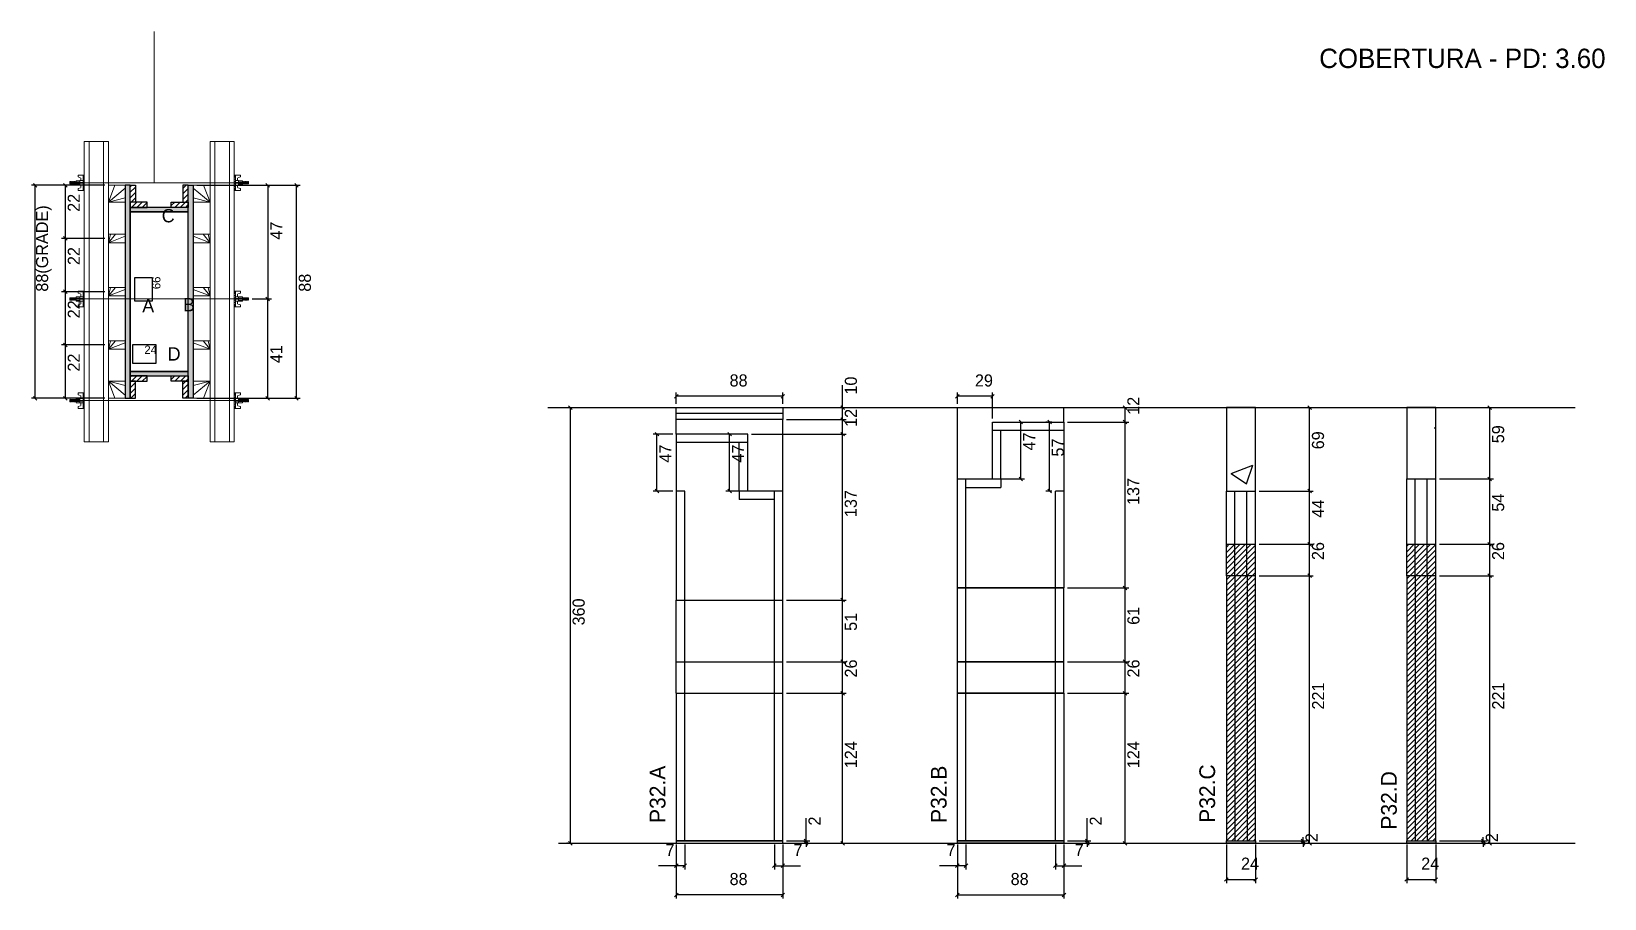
# Model space of a CAD drawing. Header units: metres. Extents: x 4516 to 5816, y 6605 to 7322.
import ezdxf

# ---------------------------------------------------------------- set-up
doc = ezdxf.new("R2010")
doc.units = ezdxf.units.M
for name, color, linetype in [('CHAPA', 7, 'Continuous'), ('COTA', 7, 'Continuous'), ('Hachura', 7, 'Continuous'), ('Madeira', 7, 'Continuous'), ('NIVEL 2° PAV.', 7, 'Continuous'), ('NOMENCLATURA', 7, 'Continuous'), ('Nível', 7, 'Continuous'), ('Painéis', 7, 'Continuous'), ('Perfil Metálico', 7, 'Continuous'), ('SARR_2.2x7', 7, 'Continuous'), ('SARR_EDITAR', 7, 'Continuous'), ('SARRAFO', 7, 'Continuous'), ('Texto Seção', 7, 'Continuous'), ('TEXTO_GERAL', 7, 'Continuous')]:
    doc.layers.add(name, color=color, linetype=linetype)

msp = doc.modelspace()

# ---------------------------------------------------------------- hatches: boundary and pattern name
at = {"layer": 'COTA'}
h = msp.add_hatch(dxfattribs=at)
h.set_pattern_fill('AR-CONC')
h.paths.add_polyline_path([(5503.7, 6942), (5527.7, 6942), (5527.7, 7011), (5503.7, 7011), (5503.7, 6942)])
h = msp.add_hatch(dxfattribs=at)
h.set_pattern_fill('AR-CONC')
h.paths.add_polyline_path([(5652.6, 6952), (5676.6, 6952), (5676.6, 7011), (5652.6, 7011), (5652.6, 6952)])
at = {"layer": 'Hachura'}
h = msp.add_hatch(color=7, dxfattribs=at)
h.dxf.hatch_style = 1
h.paths.add_polyline_path([(4598, 7194.7), (4594, 7194.7), (4594, 7018.7), (4598, 7018.7), (4598, 7194.7)])
h = msp.add_hatch(dxfattribs=at)
h.set_pattern_fill('ANSI31')
h.paths.add_polyline_path([(4598, 7180.7), (4602.4, 7180.7), (4602.4, 7194.7), (4598, 7194.7), (4598, 7180.7)])
h = msp.add_hatch(dxfattribs=at)
h.set_pattern_fill('ANSI31')
h.paths.add_polyline_path([(4646, 7180.7), (4641.6, 7180.7), (4641.6, 7194.7), (4646, 7194.7), (4646, 7180.7)])
h = msp.add_hatch(color=7, dxfattribs=at)
h.dxf.hatch_style = 1
h.paths.add_polyline_path([(4646, 7194.7), (4650, 7194.7), (4650, 7018.7), (4646, 7018.7), (4646, 7194.7)])
h = msp.add_hatch(dxfattribs=at)
h.set_pattern_fill('ANSI31')
h.paths.add_polyline_path([(4598, 7176.3), (4598, 7180.7), (4612, 7180.7), (4612, 7176.3), (4598, 7176.3)])
h = msp.add_hatch(color=7, dxfattribs=at)
h.dxf.hatch_style = 1
h.paths.add_polyline_path([(4646, 7172.7), (4646, 7176.3), (4598, 7176.3), (4598, 7172.7), (4646, 7172.7)])
h = msp.add_hatch(color=7, dxfattribs=at)
h.dxf.hatch_style = 1
h.paths.add_polyline_path([(4646, 7172.7), (4646, 7176.3), (4598, 7176.3), (4598, 7172.7), (4646, 7172.7)])
h = msp.add_hatch(dxfattribs=at)
h.set_pattern_fill('ANSI31')
h.paths.add_polyline_path([(4646, 7176.3), (4646, 7180.7), (4632, 7180.7), (4632, 7176.3), (4646, 7176.3)])
h = msp.add_hatch(color=7, dxfattribs=at)
h.dxf.hatch_style = 1
h.paths.add_polyline_path([(4646, 7037.1), (4646, 7040.7), (4598, 7040.7), (4598, 7037.1), (4646, 7037.1)])
h = msp.add_hatch(color=7, dxfattribs=at)
h.dxf.hatch_style = 1
h.paths.add_polyline_path([(4646, 7037.1), (4646, 7040.7), (4598, 7040.7), (4598, 7037.1), (4646, 7037.1)])
h = msp.add_hatch(dxfattribs=at)
h.set_pattern_fill('ANSI31')
h.paths.add_polyline_path([(4598, 7032.7), (4598, 7037.1), (4612, 7037.1), (4612, 7032.7), (4598, 7032.7)])
h = msp.add_hatch(dxfattribs=at)
h.set_pattern_fill('ANSI31')
h.paths.add_polyline_path([(4598, 7032.7), (4602.4, 7032.7), (4602.4, 7018.7), (4598, 7018.7), (4598, 7032.7)])
h = msp.add_hatch(dxfattribs=at)
h.set_pattern_fill('ANSI31')
h.paths.add_polyline_path([(4646, 7032.7), (4646, 7037.1), (4632, 7037.1), (4632, 7032.7), (4646, 7032.7)])
h = msp.add_hatch(dxfattribs=at)
h.set_pattern_fill('ANSI31')
h.paths.add_polyline_path([(4646, 7032.7), (4641.6, 7032.7), (4641.6, 7018.7), (4646, 7018.7), (4646, 7032.7)])
h = msp.add_hatch(dxfattribs=at)
h.set_pattern_fill('ANSI31')
h.paths.add_polyline_path([(5527.7, 6898), (5503.7, 6898), (5503.7, 6653), (5527.7, 6653), (5527.7, 6898)])
h = msp.add_hatch(dxfattribs=at)
h.set_pattern_fill('ANSI31')
h.paths.add_polyline_path([(5676.6, 6898), (5652.6, 6898), (5652.6, 6653), (5676.6, 6653), (5676.6, 6898)])

# ---------------------------------------------------------------- linework, layer by layer
at = {"layer": 'CHAPA', "color": 1, "lineweight": 25}
for points in [[(4598, 7194.7), (4594, 7194.7), (4594, 7018.7), (4598, 7018.7)], [(4598, 7194.7), (4594, 7194.7), (4594, 7018.7), (4598, 7018.7)], [(4646, 7194.7), (4650, 7194.7), (4650, 7018.7), (4646, 7018.7)], [(4646, 7194.7), (4650, 7194.7), (4650, 7018.7), (4646, 7018.7)], [(4646, 7172.7), (4646, 7176.3), (4598, 7176.3), (4598, 7172.7)], [(4646, 7172.7), (4646, 7176.3), (4598, 7176.3), (4598, 7172.7)], [(4646, 7037.1), (4646, 7040.7), (4598, 7040.7), (4598, 7037.1)], [(4646, 7037.1), (4646, 7040.7), (4598, 7040.7), (4598, 7037.1)]]:
    msp.add_lwpolyline(points, close=True, dxfattribs=at)
at = {"layer": 'COTA', "color": 241, "lineweight": 25}
for p, q in [((4577, 7194.7), (4516.5, 7194.7)), ((4519.5, 7018.7), (4519.5, 7194.7)), ((4577, 7194.7), (4541.4, 7194.7)), ((4544.4, 7194.7), (4544.4, 7150.7)), ((4653, 7194.7), (4738.4, 7194.7)), ((4687, 7194.7), (4714.7, 7194.7)), ((4711.7, 7194.7), (4711.7, 7100.8)), ((4735.4, 7018.7), (4735.4, 7194.7)), ((4577, 7150.7), (4541.4, 7150.7)), ((4577, 7150.7), (4541.4, 7150.7)), ((4544.4, 7150.7), (4544.4, 7106.7)), ((4577, 7106.7), (4541.4, 7106.7)), ((4577, 7106.7), (4541.4, 7106.7)), ((4544.4, 7106.7), (4544.4, 7062.7)), ((4698.8, 7100.8), (4714.7, 7100.8)), ((4698.8, 7100.8), (4714.7, 7100.8)), ((4711.7, 7018.7), (4711.7, 7100.8)), ((4577, 7062.7), (4541.4, 7062.7)), ((4577, 7062.7), (4541.4, 7062.7)), ((4544.4, 7062.7), (4544.4, 7018.7)), ((4577, 7018.7), (4516.5, 7018.7)), ((4577, 7018.7), (4541.4, 7018.7)), ((4653, 7018.7), (4738.4, 7018.7)), ((4687, 7018.7), (4714.7, 7018.7)), ((5281.4, 6952), (5281.4, 7011)), ((5281.4, 7011), (5369.4, 7011)), ((5369.4, 6999), (5369.4, 7011)), ((5049.2, 6989), (5049.2, 7001)), ((5137.2, 6942), (5137.2, 7001))]:
    msp.add_line(p, q, dxfattribs=at)
at = {"layer": 'COTA', "color": 0, "lineweight": 25}
for p, q in [((4521, 7193.2), (4518, 7196.2)), ((4545.9, 7193.2), (4542.9, 7196.2)), ((4713.2, 7193.2), (4710.2, 7196.2)), ((4736.9, 7193.2), (4733.9, 7196.2)), ((4542.9, 7152.2), (4545.9, 7149.2)), ((4545.9, 7149.2), (4542.9, 7152.2)), ((4542.9, 7108.2), (4545.9, 7105.2)), ((4545.9, 7105.2), (4542.9, 7108.2)), ((4713.2, 7099.3), (4710.2, 7102.3)), ((4710.2, 7102.3), (4713.2, 7099.3)), ((4542.9, 7064.2), (4545.9, 7061.2)), ((4545.9, 7061.2), (4542.9, 7064.2)), ((4518, 7020.2), (4521, 7017.2)), ((4542.9, 7020.2), (4545.9, 7017.2)), ((4710.2, 7020.2), (4713.2, 7017.2)), ((4733.9, 7020.2), (4736.9, 7017.2)), ((5050.7, 7021.8), (5047.7, 7018.8)), ((5135.7, 7018.8), (5138.7, 7021.8)), ((5282.9, 7021.8), (5279.9, 7018.8)), ((5308.9, 7018.8), (5311.9, 7021.8)), ((5188, 7009.5), (5185, 7012.5)), ((5421.4, 7009.5), (5418.4, 7012.5)), ((5573.9, 7009.5), (5570.9, 7012.5)), ((5722.7, 7009.5), (5719.7, 7012.5)), ((5185, 7002.5), (5188, 6999.5)), ((5188, 6999.5), (5185, 7002.5)), ((5335.3, 6997.5), (5332.3, 7000.5)), ((5359.1, 6997.5), (5356.1, 7000.5)), ((5421.4, 6997.5), (5418.4, 7000.5)), ((5418.4, 7000.5), (5421.4, 6997.5)), ((5034.7, 6987.5), (5031.7, 6990.5)), ((5094.7, 6987.5), (5091.7, 6990.5)), ((5188, 6987.5), (5185, 6990.5)), ((5185, 6990.5), (5188, 6987.5)), ((5332.3, 6953.5), (5335.3, 6950.5)), ((5719.7, 6953.5), (5722.7, 6950.5)), ((5031.7, 6943.5), (5034.7, 6940.5)), ((5091.7, 6943.5), (5094.7, 6940.5)), ((5356.1, 6943.5), (5359.1, 6940.5)), ((5570.9, 6943.5), (5573.9, 6940.5)), ((5573.9, 6896.5), (5570.9, 6899.5)), ((5722.7, 6896.5), (5719.7, 6899.5)), ((5418.4, 6863.5), (5421.4, 6860.5)), ((5573.9, 6870.5), (5570.9, 6873.5)), ((5570.9, 6873.5), (5573.9, 6870.5)), ((5722.7, 6870.5), (5719.7, 6873.5)), ((5719.7, 6873.5), (5722.7, 6870.5)), ((5185, 6853.5), (5188, 6850.5)), ((5188, 6799.5), (5185, 6802.5)), ((5421.4, 6799.5), (5418.4, 6802.5)), ((5188, 6773.5), (5185, 6776.5)), ((5185, 6776.5), (5188, 6773.5)), ((5421.4, 6773.5), (5418.4, 6776.5)), ((5418.4, 6776.5), (5421.4, 6773.5)), ((5154.9, 6654.5), (5157.9, 6651.5)), ((5387.2, 6654.5), (5390.2, 6651.5)), ((5565.5, 6654.5), (5568.5, 6651.5)), ((5714.4, 6654.5), (5717.4, 6651.5)), ((5157.9, 6649.5), (5154.9, 6652.5)), ((5185, 6652.5), (5188, 6649.5)), ((5390.2, 6649.5), (5387.2, 6652.5)), ((5418.4, 6652.5), (5421.4, 6649.5)), ((5568.5, 6649.5), (5565.5, 6652.5)), ((5570.9, 6652.5), (5573.9, 6649.5)), ((5717.4, 6649.5), (5714.4, 6652.5)), ((5719.7, 6652.5), (5722.7, 6649.5)), ((5050.7, 6634), (5047.7, 6631)), ((5054.7, 6631), (5057.7, 6634)), ((5131.7, 6634), (5128.7, 6631)), ((5135.7, 6631), (5138.7, 6634)), ((5282.9, 6634), (5279.9, 6631)), ((5286.9, 6631), (5289.9, 6634)), ((5363.9, 6634), (5360.9, 6631)), ((5367.9, 6631), (5370.9, 6634)), ((5505.2, 6622.6), (5502.2, 6619.6)), ((5526.2, 6619.6), (5529.2, 6622.6)), ((5654.1, 6622.6), (5651.1, 6619.6)), ((5675.1, 6619.6), (5678.1, 6622.6)), ((5050.7, 6609.9), (5047.7, 6606.9)), ((5135.7, 6606.9), (5138.7, 6609.9)), ((5282.9, 6609.9), (5279.9, 6606.9)), ((5367.9, 6606.9), (5370.9, 6609.9))]:
    msp.add_line(p, q, dxfattribs=at)
at = {"layer": 'COTA', "color": 180, "lineweight": 25}
for p, q in [((4616.5, 7118.3), (4601.5, 7118.3)), ((4601.5, 7118.3), (4601.5, 7099.3)), ((4616.5, 7099.3), (4616.5, 7118.3)), ((4601.5, 7099.3), (4616.5, 7099.3)), ((4619.6, 7062.7), (4599.9, 7062.7)), ((4599.9, 7062.7), (4599.9, 7047.7)), ((4619.6, 7047.7), (4619.6, 7062.7)), ((4599.9, 7047.7), (4619.6, 7047.7))]:
    msp.add_line(p, q, dxfattribs=at)
at = {"layer": 'COTA', "color": 4, "lineweight": 25}
for p, q in [((5049.2, 7014), (5049.2, 7023.3)), ((5137.2, 7020.3), (5049.2, 7020.3)), ((5137.2, 7014), (5137.2, 7023.3)), ((5186.5, 7011), (5186.5, 7029.4)), ((5281.4, 7014), (5281.4, 7023.3)), ((5310.4, 7020.3), (5281.4, 7020.3)), ((5310.4, 7002), (5310.4, 7023.3)), ((5140.2, 7011), (5189.5, 7011)), ((5186.5, 7001), (5186.5, 7011)), ((5372.4, 7011), (5422.9, 7011)), ((5419.9, 6999), (5419.9, 7011)), ((5530.7, 7011), (5575.4, 7011)), ((5572.4, 6942), (5572.4, 7011)), ((5679.6, 7011), (5724.2, 7011)), ((5721.2, 6952), (5721.2, 7011)), ((5140.2, 7001), (5189.5, 7001)), ((5140.2, 7001), (5189.5, 7001)), ((5186.5, 6989), (5186.5, 7001)), ((5313.4, 6999), (5336.8, 6999)), ((5333.8, 6952), (5333.8, 6999)), ((5359.4, 6999), (5354.6, 6999)), ((5357.6, 6942), (5357.6, 6999)), ((5372.4, 6999), (5422.9, 6999)), ((5372.4, 6999), (5422.9, 6999)), ((5419.9, 6862), (5419.9, 6999)), ((5046.2, 6989), (5030.2, 6989)), ((5033.2, 6942), (5033.2, 6989)), ((5105.2, 6989), (5090.2, 6989)), ((5093.2, 6942), (5093.2, 6989)), ((5111.2, 6989), (5189.5, 6989)), ((5111.2, 6989), (5189.5, 6989)), ((5186.5, 6852), (5186.5, 6989)), ((5046.2, 6942), (5030.2, 6942)), ((5105.2, 6942), (5090.2, 6942)), ((5313.4, 6952), (5336.8, 6952)), ((5359.4, 6942), (5354.6, 6942)), ((5530.7, 6942), (5575.4, 6942)), ((5679.6, 6952), (5724.2, 6952)), ((5530.7, 6898), (5575.4, 6898)), ((5572.4, 6872), (5572.4, 6898)), ((5679.6, 6898), (5724.2, 6898)), ((5721.2, 6872), (5721.2, 6898)), ((5372.4, 6862), (5422.9, 6862)), ((5530.7, 6872), (5575.4, 6872)), ((5530.7, 6872), (5575.4, 6872)), ((5572.4, 6651), (5572.4, 6872)), ((5679.6, 6872), (5724.2, 6872)), ((5679.6, 6872), (5724.2, 6872)), ((5721.2, 6651), (5721.2, 6872)), ((5140.2, 6852), (5189.5, 6852)), ((5140.2, 6801), (5189.5, 6801)), ((5186.5, 6775), (5186.5, 6801)), ((5372.4, 6801), (5422.9, 6801)), ((5419.9, 6775), (5419.9, 6801)), ((5140.2, 6775), (5189.5, 6775)), ((5140.2, 6775), (5189.5, 6775)), ((5186.5, 6651), (5186.5, 6775)), ((5372.4, 6775), (5422.9, 6775)), ((5372.4, 6775), (5422.9, 6775)), ((5419.9, 6651), (5419.9, 6775)), ((5156.4, 6653), (5156.4, 6671.8)), ((5388.7, 6653), (5388.7, 6671.8)), ((5567, 6653), (5567, 6656)), ((5715.9, 6653), (5715.9, 6656)), ((5049.2, 6650), (5049.2, 6605.4)), ((5049.2, 6648), (5049.2, 6629.5)), ((5056.2, 6650), (5056.2, 6629.5)), ((5130.2, 6650), (5130.2, 6629.5)), ((5137.2, 6650), (5137.2, 6605.4)), ((5137.2, 6648), (5137.2, 6629.5)), ((5140.2, 6653), (5159.4, 6653)), ((5140.2, 6651), (5159.4, 6651)), ((5140.2, 6651), (5189.5, 6651)), ((5156.4, 6651), (5156.4, 6653)), ((5156.4, 6651), (5156.4, 6648)), ((5281.4, 6650), (5281.4, 6605.4)), ((5281.4, 6648), (5281.4, 6629.5)), ((5288.4, 6650), (5288.4, 6629.5)), ((5362.4, 6650), (5362.4, 6629.5)), ((5369.4, 6650), (5369.4, 6605.4)), ((5369.4, 6648), (5369.4, 6629.5)), ((5372.4, 6653), (5391.7, 6653)), ((5372.4, 6651), (5391.7, 6651)), ((5372.4, 6651), (5422.9, 6651)), ((5388.7, 6651), (5388.7, 6653)), ((5388.7, 6651), (5388.7, 6648)), ((5503.7, 6650), (5503.7, 6618.1)), ((5527.7, 6650), (5527.7, 6618.1)), ((5530.7, 6653), (5570, 6653)), ((5530.7, 6651), (5570, 6651)), ((5530.7, 6651), (5575.4, 6651)), ((5567, 6651), (5567, 6653)), ((5567, 6651), (5567, 6648)), ((5652.6, 6650), (5652.6, 6618.1)), ((5676.6, 6650), (5676.6, 6618.1)), ((5679.6, 6653), (5718.9, 6653)), ((5679.6, 6651), (5718.9, 6651)), ((5679.6, 6651), (5724.2, 6651)), ((5715.9, 6651), (5715.9, 6653)), ((5715.9, 6651), (5715.9, 6648)), ((5049.2, 6632.5), (5034.4, 6632.5)), ((5056.2, 6632.5), (5049.2, 6632.5)), ((5130.2, 6632.5), (5137.2, 6632.5)), ((5137.2, 6632.5), (5151.9, 6632.5)), ((5281.4, 6632.5), (5266.7, 6632.5)), ((5288.4, 6632.5), (5281.4, 6632.5)), ((5362.4, 6632.5), (5369.4, 6632.5)), ((5369.4, 6632.5), (5384.1, 6632.5)), ((5503.7, 6621.1), (5527.7, 6621.1)), ((5652.6, 6621.1), (5676.6, 6621.1)), ((5137.2, 6608.4), (5049.2, 6608.4)), ((5281.4, 6608.4), (5369.4, 6608.4))]:
    msp.add_line(p, q, dxfattribs=at)
at = {"layer": 'COTA', "color": 241, "lineweight": 25}
for points in [[(5527.7, 6942), (5527.7, 7011), (5503.7, 7011), (5503.7, 6942)], [(5676.6, 6952), (5676.6, 7011), (5652.6, 7011), (5652.6, 6952)]]:
    msp.add_lwpolyline(points, dxfattribs=at)
at = {"layer": 'Hachura', "color": 0, "lineweight": 9}
for p, q in [((4560, 7203.1), (4554.9, 7203.1)), ((4554.9, 7203.1), (4554.9, 7201.5)), ((4554.9, 7201.5), (4557.1, 7200.9)), ((4557.3, 7200.6), (4557.3, 7198.6)), ((4559.1, 7203.1), (4559.1, 7190.3)), ((4559.1, 7203.1), (4559.1, 7198)), ((4559.1, 7203), (4560, 7203)), ((4559.1, 7202.8), (4560, 7202.8)), ((4559.1, 7202.5), (4560, 7202.5)), ((4559.1, 7202), (4560, 7202)), ((4559.1, 7201.2), (4560, 7201.2)), ((4559.1, 7199.7), (4560, 7199.7)), ((4560, 7190.3), (4560, 7203.1)), ((4684, 7190.3), (4684, 7203.1)), ((4684, 7203.1), (4689.1, 7203.1)), ((4684.9, 7203), (4684, 7203)), ((4684.9, 7202.8), (4684, 7202.8)), ((4684.9, 7202.5), (4684, 7202.5)), ((4684.9, 7202), (4684, 7202)), ((4684.9, 7201.2), (4684, 7201.2)), ((4684.9, 7199.7), (4684, 7199.7)), ((4684.9, 7203.1), (4684.9, 7190.3)), ((4684.9, 7203.1), (4684.9, 7198)), ((4686.7, 7200.6), (4686.7, 7198.6)), ((4689.2, 7201.5), (4687, 7200.9)), ((4689.2, 7203.1), (4689.2, 7201.5)), ((4548.5, 7197.7), (4548.2, 7197.4)), ((4548.2, 7197.4), (4548.2, 7196.1)), ((4548.5, 7195.8), (4548.2, 7196.1)), ((4548.9, 7197.7), (4548.5, 7197.7)), ((4548.5, 7195.8), (4548.5, 7197.7)), ((4549.2, 7195.8), (4548.5, 7197.1)), ((4549.1, 7195.7), (4548.5, 7196.8)), ((4548.5, 7196.3), (4548.9, 7195.6)), ((4548.5, 7196.1), (4548.7, 7195.8)), ((4548.9, 7197.8), (4550, 7195.6)), ((4548.9, 7197.7), (4549.8, 7195.8)), ((4548.9, 7197.7), (4549.8, 7195.8)), ((4550.3, 7195.7), (4549.2, 7197.8)), ((4549.2, 7195.8), (4549.8, 7195.8)), ((4550, 7197.7), (4549.4, 7197.7)), ((4550.3, 7195.8), (4549.4, 7197.7)), ((4550, 7197.7), (4551, 7195.8)), ((4550.1, 7197.8), (4551.2, 7195.6)), ((4551, 7195.8), (4550.3, 7195.8)), ((4551.4, 7195.7), (4550.4, 7197.8)), ((4551.2, 7197.7), (4550.5, 7197.7)), ((4551.5, 7195.8), (4550.5, 7197.7)), ((4550.7, 7197.7), (4550.5, 7197.7)), ((4551.2, 7197.7), (4552.1, 7195.8)), ((4551.3, 7197.8), (4552.4, 7195.6)), ((4552.6, 7195.7), (4551.5, 7197.8)), ((4551.7, 7195.8), (4551.5, 7195.8)), ((4552.3, 7197.7), (4551.7, 7197.7)), ((4552.7, 7195.8), (4551.7, 7197.7)), ((4551.7, 7195.8), (4552.1, 7195.8)), ((4552.3, 7197.7), (4553.3, 7195.8)), ((4553.3, 7196.6), (4552.7, 7197.8)), ((4552.7, 7195.8), (4553.3, 7195.8)), ((4553.3, 7196.8), (4552.9, 7197.7)), ((4553.3, 7197.7), (4552.9, 7197.7)), ((4553.3, 7195), (4553.3, 7198.4)), ((4553.3, 7198.4), (4556.5, 7198.4)), ((4553.3, 7197.3), (4556.5, 7197.3)), ((4553.3, 7195.8), (4556.5, 7195.8)), ((4556.5, 7195), (4553.3, 7195)), ((4553.4, 7195), (4553.4, 7198.4)), ((4554.9, 7191.9), (4557.1, 7192.5)), ((4554.9, 7190.3), (4554.9, 7191.9)), ((4559.1, 7190.3), (4554.9, 7190.3)), ((4556.5, 7198.6), (4556.5, 7194.8)), ((4559.1, 7198.6), (4556.5, 7198.6)), ((4556.5, 7194.8), (4556.5, 7195)), ((4556.5, 7194.8), (4556.5, 7195)), ((4556.5, 7194.8), (4559.1, 7194.8)), ((4559.1, 7197), (4557.1, 7197)), ((4557.1, 7196.5), (4559.1, 7196.5)), ((4557.3, 7192.8), (4557.3, 7194.8)), ((4559.1, 7196.7), (4559.1, 7198.6)), ((4559.1, 7198), (4559.1, 7197.3)), ((4559.1, 7196.7), (4560, 7196.7)), ((4559.1, 7193.7), (4560, 7193.7)), ((4559.1, 7192.2), (4560, 7192.2)), ((4559.1, 7191.4), (4560, 7191.4)), ((4559.1, 7190.9), (4560, 7190.9)), ((4559.1, 7190.6), (4560, 7190.6)), ((4559.1, 7190.4), (4560, 7190.4)), ((4559.1, 7190.3), (4560, 7190.3)), ((4559.4, 7197.7), (4559.2, 7197.7)), ((4559.2, 7195.7), (4559.7, 7195.7)), ((4559.9, 7197.7), (4559.4, 7197.7)), ((4560, 7191.2), (4560, 7199)), ((4684, 7191.2), (4684, 7199)), ((4684.9, 7196.7), (4684, 7196.7)), ((4684.9, 7193.7), (4684, 7193.7)), ((4684.9, 7192.2), (4684, 7192.2)), ((4684.9, 7191.4), (4684, 7191.4)), ((4684.9, 7190.9), (4684, 7190.9)), ((4684.9, 7190.6), (4684, 7190.6)), ((4684.9, 7190.4), (4684, 7190.4)), ((4684.9, 7190.3), (4684, 7190.3)), ((4684.2, 7197.7), (4684.6, 7197.7)), ((4684.8, 7195.7), (4684.4, 7195.7)), ((4684.6, 7197.7), (4684.8, 7197.7)), ((4684.9, 7196.7), (4684.9, 7198.6)), ((4684.9, 7198.6), (4687.5, 7198.6)), ((4684.9, 7198), (4684.9, 7197.3)), ((4684.9, 7197), (4686.9, 7197)), ((4686.9, 7196.5), (4684.9, 7196.5)), ((4687.5, 7194.8), (4684.9, 7194.8)), ((4684.9, 7190.3), (4689.2, 7190.3)), ((4686.7, 7192.8), (4686.7, 7194.8)), ((4689.2, 7191.9), (4687, 7192.5)), ((4687.5, 7198.6), (4687.5, 7194.8)), ((4690.7, 7198.4), (4687.5, 7198.4)), ((4690.7, 7197.3), (4687.5, 7197.3)), ((4690.7, 7195.8), (4687.5, 7195.8)), ((4687.5, 7195), (4690.7, 7195)), ((4687.5, 7194.8), (4687.5, 7195)), ((4687.5, 7194.8), (4687.5, 7195)), ((4689.2, 7190.3), (4689.2, 7191.9)), ((4690.7, 7195), (4690.7, 7198.4)), ((4690.7, 7195), (4690.7, 7198.4)), ((4690.7, 7196.6), (4691.4, 7197.8)), ((4691.7, 7197.7), (4690.7, 7195.8)), ((4690.7, 7196.8), (4691.2, 7197.7)), ((4690.7, 7197.7), (4691.2, 7197.7)), ((4691.4, 7195.8), (4690.7, 7195.8)), ((4691.4, 7195.7), (4692.5, 7197.8)), ((4691.4, 7195.8), (4692.3, 7197.7)), ((4692.8, 7197.8), (4691.7, 7195.6)), ((4691.7, 7197.7), (4692.3, 7197.7)), ((4692.8, 7197.7), (4691.9, 7195.8)), ((4692.3, 7195.8), (4691.9, 7195.8)), ((4692.3, 7195.8), (4692.5, 7195.8)), ((4692.5, 7195.8), (4693.5, 7197.7)), ((4692.6, 7195.7), (4693.7, 7197.8)), ((4693.9, 7197.8), (4692.8, 7195.6)), ((4692.8, 7197.7), (4693.5, 7197.7)), ((4694, 7197.7), (4693, 7195.8)), ((4693, 7195.8), (4693.7, 7195.8)), ((4693.3, 7197.7), (4693.5, 7197.7)), ((4693.7, 7195.8), (4694.7, 7197.7)), ((4693.8, 7195.7), (4694.8, 7197.8)), ((4695.1, 7197.8), (4694, 7195.6)), ((4694, 7197.7), (4694.7, 7197.7)), ((4695.2, 7197.7), (4694.2, 7195.8)), ((4695.2, 7197.7), (4694.2, 7195.8)), ((4694.8, 7195.8), (4694.2, 7195.8)), ((4694.8, 7195.8), (4695.5, 7197.1)), ((4694.9, 7195.7), (4695.5, 7196.8)), ((4695.2, 7197.7), (4695.5, 7197.7)), ((4695.5, 7196.3), (4695.2, 7195.6)), ((4695.5, 7196.1), (4695.4, 7195.8)), ((4695.5, 7197.7), (4695.8, 7197.4)), ((4695.5, 7195.8), (4695.5, 7197.7)), ((4695.5, 7195.8), (4695.8, 7196.1)), ((4695.8, 7197.4), (4695.8, 7196.1)), ((4548.5, 7101.7), (4548.2, 7101.4)), ((4548.2, 7101.4), (4548.2, 7100.1)), ((4548.5, 7099.8), (4548.2, 7100.1)), ((4548.9, 7101.7), (4548.5, 7101.7)), ((4548.5, 7099.8), (4548.5, 7101.7)), ((4549.2, 7099.8), (4548.5, 7101.1)), ((4549.1, 7099.7), (4548.5, 7100.8)), ((4548.5, 7100.3), (4548.9, 7099.6)), ((4548.5, 7100.1), (4548.7, 7099.8)), ((4548.9, 7101.8), (4550, 7099.6)), ((4548.9, 7101.7), (4549.8, 7099.8)), ((4548.9, 7101.7), (4549.8, 7099.8)), ((4550.3, 7099.7), (4549.2, 7101.8)), ((4549.2, 7099.8), (4549.8, 7099.8)), ((4550, 7101.7), (4549.4, 7101.7)), ((4550.3, 7099.8), (4549.4, 7101.7)), ((4550, 7101.7), (4551, 7099.8)), ((4550.1, 7101.8), (4551.2, 7099.6)), ((4551, 7099.8), (4550.3, 7099.8)), ((4551.4, 7099.7), (4550.4, 7101.8)), ((4551.2, 7101.7), (4550.5, 7101.7)), ((4551.5, 7099.8), (4550.5, 7101.7)), ((4550.7, 7101.7), (4550.5, 7101.7)), ((4551.2, 7101.7), (4552.1, 7099.8)), ((4551.3, 7101.8), (4552.4, 7099.6)), ((4552.6, 7099.7), (4551.5, 7101.8)), ((4551.7, 7099.8), (4551.5, 7099.8)), ((4552.3, 7101.7), (4551.7, 7101.7)), ((4552.7, 7099.8), (4551.7, 7101.7)), ((4551.7, 7099.8), (4552.1, 7099.8)), ((4552.3, 7101.7), (4553.3, 7099.8)), ((4553.3, 7100.6), (4552.7, 7101.8)), ((4552.7, 7099.8), (4553.3, 7099.8)), ((4553.3, 7100.8), (4552.9, 7101.7)), ((4553.3, 7101.7), (4552.9, 7101.7)), ((4553.3, 7099), (4553.3, 7102.4)), ((4553.3, 7102.4), (4556.5, 7102.4)), ((4553.3, 7101.3), (4556.5, 7101.3)), ((4553.3, 7099.8), (4556.5, 7099.8)), ((4556.5, 7099), (4553.3, 7099)), ((4553.4, 7099), (4553.4, 7102.4)), ((4560, 7107.1), (4554.9, 7107.1)), ((4554.9, 7107.1), (4554.9, 7105.5)), ((4554.9, 7105.5), (4557.1, 7104.9)), ((4554.9, 7095.9), (4557.1, 7096.5)), ((4554.9, 7094.3), (4554.9, 7095.9)), ((4556.5, 7102.6), (4556.5, 7098.8)), ((4559.1, 7102.6), (4556.5, 7102.6)), ((4556.5, 7098.8), (4556.5, 7099)), ((4556.5, 7098.8), (4556.5, 7099)), ((4556.5, 7098.8), (4559.1, 7098.8)), ((4559.1, 7101), (4557.1, 7101)), ((4557.1, 7100.5), (4559.1, 7100.5)), ((4557.3, 7104.6), (4557.3, 7102.6)), ((4557.3, 7096.8), (4557.3, 7098.8)), ((4559.1, 7107.1), (4559.1, 7094.3)), ((4559.1, 7107.1), (4559.1, 7102)), ((4559.1, 7107), (4560, 7107)), ((4559.1, 7106.8), (4560, 7106.8)), ((4559.1, 7106.5), (4560, 7106.5)), ((4559.1, 7106), (4560, 7106)), ((4559.1, 7105.2), (4560, 7105.2)), ((4559.1, 7103.7), (4560, 7103.7)), ((4559.1, 7100.7), (4559.1, 7102.6)), ((4559.1, 7102), (4559.1, 7101.3)), ((4559.1, 7100.7), (4560, 7100.7)), ((4559.1, 7097.7), (4560, 7097.7)), ((4559.1, 7096.2), (4560, 7096.2)), ((4559.4, 7101.7), (4559.2, 7101.7)), ((4559.2, 7099.7), (4559.7, 7099.7)), ((4559.9, 7101.7), (4559.4, 7101.7)), ((4560, 7094.3), (4560, 7107.1)), ((4560, 7095.2), (4560, 7103)), ((4684, 7094.3), (4684, 7107.1)), ((4684, 7107.1), (4689.1, 7107.1)), ((4684.9, 7107), (4684, 7107)), ((4684.9, 7106.8), (4684, 7106.8)), ((4684.9, 7106.5), (4684, 7106.5)), ((4684.9, 7106), (4684, 7106)), ((4684.9, 7105.2), (4684, 7105.2)), ((4684.9, 7103.7), (4684, 7103.7)), ((4684, 7095.2), (4684, 7103)), ((4684.9, 7100.7), (4684, 7100.7)), ((4684.9, 7097.7), (4684, 7097.7)), ((4684.9, 7096.2), (4684, 7096.2)), ((4684.2, 7101.7), (4684.6, 7101.7)), ((4684.8, 7099.7), (4684.4, 7099.7)), ((4684.6, 7101.7), (4684.8, 7101.7)), ((4684.9, 7107.1), (4684.9, 7094.3)), ((4684.9, 7107.1), (4684.9, 7102)), ((4684.9, 7100.7), (4684.9, 7102.6)), ((4684.9, 7102.6), (4687.5, 7102.6)), ((4684.9, 7102), (4684.9, 7101.3)), ((4684.9, 7101), (4686.9, 7101)), ((4686.9, 7100.5), (4684.9, 7100.5)), ((4687.5, 7098.8), (4684.9, 7098.8)), ((4686.7, 7104.6), (4686.7, 7102.6)), ((4686.7, 7096.8), (4686.7, 7098.8)), ((4689.2, 7105.5), (4687, 7104.9)), ((4689.2, 7095.9), (4687, 7096.5)), ((4687.5, 7102.6), (4687.5, 7098.8)), ((4690.7, 7102.4), (4687.5, 7102.4)), ((4690.7, 7101.3), (4687.5, 7101.3)), ((4690.7, 7099.8), (4687.5, 7099.8)), ((4687.5, 7099), (4690.7, 7099)), ((4687.5, 7098.8), (4687.5, 7099)), ((4687.5, 7098.8), (4687.5, 7099)), ((4689.2, 7107.1), (4689.2, 7105.5)), ((4689.2, 7094.3), (4689.2, 7095.9)), ((4690.7, 7099), (4690.7, 7102.4)), ((4690.7, 7099), (4690.7, 7102.4)), ((4690.7, 7100.6), (4691.4, 7101.8)), ((4691.7, 7101.7), (4690.7, 7099.8)), ((4690.7, 7100.8), (4691.2, 7101.7)), ((4690.7, 7101.7), (4691.2, 7101.7)), ((4691.4, 7099.8), (4690.7, 7099.8)), ((4691.4, 7099.7), (4692.5, 7101.8)), ((4691.4, 7099.8), (4692.3, 7101.7)), ((4692.8, 7101.8), (4691.7, 7099.6)), ((4691.7, 7101.7), (4692.3, 7101.7)), ((4692.8, 7101.7), (4691.9, 7099.8)), ((4692.3, 7099.8), (4691.9, 7099.8)), ((4692.3, 7099.8), (4692.5, 7099.8)), ((4692.5, 7099.8), (4693.5, 7101.7)), ((4692.6, 7099.7), (4693.7, 7101.8)), ((4693.9, 7101.8), (4692.8, 7099.6)), ((4692.8, 7101.7), (4693.5, 7101.7)), ((4694, 7101.7), (4693, 7099.8)), ((4693, 7099.8), (4693.7, 7099.8)), ((4693.3, 7101.7), (4693.5, 7101.7)), ((4693.7, 7099.8), (4694.7, 7101.7)), ((4693.8, 7099.7), (4694.8, 7101.8)), ((4695.1, 7101.8), (4694, 7099.6)), ((4694, 7101.7), (4694.7, 7101.7)), ((4695.2, 7101.7), (4694.2, 7099.8)), ((4695.2, 7101.7), (4694.2, 7099.8)), ((4694.8, 7099.8), (4694.2, 7099.8)), ((4694.8, 7099.8), (4695.5, 7101.1)), ((4694.9, 7099.7), (4695.5, 7100.8)), ((4695.2, 7101.7), (4695.5, 7101.7)), ((4695.5, 7100.3), (4695.2, 7099.6)), ((4695.5, 7100.1), (4695.4, 7099.8)), ((4695.5, 7101.7), (4695.8, 7101.4)), ((4695.5, 7099.8), (4695.5, 7101.7)), ((4695.5, 7099.8), (4695.8, 7100.1)), ((4695.8, 7101.4), (4695.8, 7100.1)), ((4559.1, 7094.3), (4554.9, 7094.3)), ((4559.1, 7095.4), (4560, 7095.4)), ((4559.1, 7094.9), (4560, 7094.9)), ((4559.1, 7094.6), (4560, 7094.6)), ((4559.1, 7094.4), (4560, 7094.4)), ((4559.1, 7094.3), (4560, 7094.3)), ((4684.9, 7095.4), (4684, 7095.4)), ((4684.9, 7094.9), (4684, 7094.9)), ((4684.9, 7094.6), (4684, 7094.6)), ((4684.9, 7094.4), (4684, 7094.4)), ((4684.9, 7094.3), (4684, 7094.3)), ((4684.9, 7094.3), (4689.2, 7094.3)), ((4553.3, 7018.4), (4553.3, 7015)), ((4556.5, 7018.4), (4553.3, 7018.4)), ((4553.4, 7018.4), (4553.4, 7015)), ((4559.1, 7023.1), (4554.9, 7023.1)), ((4554.9, 7023.1), (4554.9, 7021.5)), ((4554.9, 7021.5), (4557.1, 7020.9)), ((4556.5, 7014.8), (4556.5, 7018.6)), ((4556.5, 7018.6), (4559.1, 7018.6)), ((4556.5, 7018.6), (4556.5, 7018.4)), ((4556.5, 7018.6), (4556.5, 7018.4)), ((4557.3, 7020.6), (4557.3, 7018.6)), ((4559.1, 7010.2), (4559.1, 7023.1)), ((4559.1, 7023.1), (4560, 7023.1)), ((4559.1, 7023), (4560, 7023)), ((4559.1, 7022.8), (4560, 7022.8)), ((4559.1, 7022.5), (4560, 7022.5)), ((4559.1, 7022), (4560, 7022)), ((4559.1, 7021.2), (4560, 7021.2)), ((4559.1, 7019.7), (4560, 7019.7)), ((4560, 7023.1), (4560, 7010.3)), ((4560, 7022.2), (4560, 7014.4)), ((4684, 7023.1), (4684, 7010.3)), ((4684.9, 7023.1), (4684, 7023.1)), ((4684.9, 7023), (4684, 7023)), ((4684.9, 7022.8), (4684, 7022.8)), ((4684.9, 7022.5), (4684, 7022.5)), ((4684, 7022.2), (4684, 7014.4)), ((4684.9, 7022), (4684, 7022)), ((4684.9, 7021.2), (4684, 7021.2)), ((4684.9, 7019.7), (4684, 7019.7)), ((4684.9, 7010.2), (4684.9, 7023.1)), ((4684.9, 7023.1), (4689.2, 7023.1)), ((4687.5, 7018.6), (4684.9, 7018.6)), ((4686.7, 7020.6), (4686.7, 7018.6)), ((4689.2, 7021.5), (4687, 7020.9)), ((4687.5, 7014.8), (4687.5, 7018.6)), ((4687.5, 7018.6), (4687.5, 7018.4)), ((4687.5, 7018.6), (4687.5, 7018.4)), ((4687.5, 7018.4), (4690.7, 7018.4)), ((4689.2, 7023.1), (4689.2, 7021.5)), ((4690.7, 7018.4), (4690.7, 7015)), ((4690.7, 7018.4), (4690.7, 7015)), ((4548.5, 7017.6), (4548.2, 7017.3)), ((4548.2, 7016), (4548.2, 7017.3)), ((4548.5, 7015.7), (4548.2, 7016)), ((4548.5, 7017.1), (4548.9, 7017.8)), ((4549.1, 7017.7), (4548.5, 7016.6)), ((4548.5, 7017.3), (4548.7, 7017.6)), ((4549.2, 7017.6), (4548.5, 7016.3)), ((4548.5, 7017.6), (4548.5, 7015.7)), ((4548.9, 7015.7), (4548.5, 7015.7)), ((4548.9, 7015.6), (4550, 7017.8)), ((4548.9, 7015.7), (4549.8, 7017.6)), ((4548.9, 7015.7), (4549.8, 7017.6)), ((4550.3, 7017.7), (4549.2, 7015.6)), ((4549.2, 7017.6), (4549.8, 7017.6)), ((4550.3, 7017.6), (4549.4, 7015.7)), ((4550, 7015.7), (4549.4, 7015.7)), ((4550, 7015.7), (4551, 7017.6)), ((4550.1, 7015.6), (4551.2, 7017.8)), ((4551, 7017.6), (4550.3, 7017.6)), ((4551.4, 7017.7), (4550.4, 7015.6)), ((4551.5, 7017.6), (4550.5, 7015.7)), ((4551.2, 7015.7), (4550.5, 7015.7)), ((4550.7, 7015.7), (4550.5, 7015.7)), ((4551.2, 7015.7), (4552.1, 7017.6)), ((4551.3, 7015.6), (4552.4, 7017.8)), ((4552.6, 7017.7), (4551.5, 7015.6)), ((4551.7, 7017.6), (4551.5, 7017.6)), ((4551.7, 7017.6), (4552.1, 7017.6)), ((4552.7, 7017.6), (4551.7, 7015.7)), ((4552.3, 7015.7), (4551.7, 7015.7)), ((4552.3, 7015.7), (4553.3, 7017.6)), ((4552.7, 7017.6), (4553.3, 7017.6)), ((4553.3, 7016.8), (4552.7, 7015.6)), ((4553.3, 7016.6), (4552.9, 7015.7)), ((4553.3, 7015.7), (4552.9, 7015.7)), ((4553.3, 7017.6), (4556.5, 7017.6)), ((4553.3, 7016.1), (4556.5, 7016.1)), ((4553.3, 7015), (4556.5, 7015)), ((4554.9, 7011.9), (4557.1, 7012.5)), ((4554.9, 7010.2), (4554.9, 7011.9)), ((4560, 7010.3), (4554.9, 7010.3)), ((4559.1, 7014.8), (4556.5, 7014.8)), ((4557.1, 7016.9), (4559.1, 7016.9)), ((4559.1, 7016.4), (4557.1, 7016.4)), ((4557.3, 7012.8), (4557.3, 7014.8)), ((4559.1, 7016.7), (4559.1, 7014.8)), ((4559.1, 7016.7), (4560, 7016.7)), ((4559.1, 7015.4), (4559.1, 7016.1)), ((4559.1, 7010.2), (4559.1, 7015.4)), ((4559.1, 7013.7), (4560, 7013.7)), ((4559.1, 7012.2), (4560, 7012.2)), ((4559.1, 7011.4), (4560, 7011.4)), ((4559.1, 7010.9), (4560, 7010.9)), ((4559.1, 7010.6), (4560, 7010.6)), ((4559.1, 7010.4), (4560, 7010.4)), ((4559.2, 7017.7), (4559.7, 7017.7)), ((4559.4, 7015.7), (4559.2, 7015.7)), ((4559.9, 7015.7), (4559.4, 7015.7)), ((4684.9, 7016.7), (4684, 7016.7)), ((4684.9, 7013.7), (4684, 7013.7)), ((4684.9, 7012.2), (4684, 7012.2)), ((4684.9, 7011.4), (4684, 7011.4)), ((4684.9, 7010.9), (4684, 7010.9)), ((4684.9, 7010.6), (4684, 7010.6)), ((4684.9, 7010.4), (4684, 7010.4)), ((4684, 7010.3), (4689.1, 7010.3)), ((4684.2, 7015.7), (4684.6, 7015.7)), ((4684.8, 7017.7), (4684.4, 7017.7)), ((4684.6, 7015.7), (4684.8, 7015.7)), ((4686.9, 7016.9), (4684.9, 7016.9)), ((4684.9, 7016.7), (4684.9, 7014.8)), ((4684.9, 7016.4), (4686.9, 7016.4)), ((4684.9, 7015.4), (4684.9, 7016.1)), ((4684.9, 7010.2), (4684.9, 7015.4)), ((4684.9, 7014.8), (4687.5, 7014.8)), ((4686.7, 7012.8), (4686.7, 7014.8)), ((4689.2, 7011.9), (4687, 7012.5)), ((4690.7, 7017.6), (4687.5, 7017.6)), ((4690.7, 7016.1), (4687.5, 7016.1)), ((4690.7, 7015), (4687.5, 7015)), ((4689.2, 7010.2), (4689.2, 7011.9)), ((4691.4, 7017.6), (4690.7, 7017.6)), ((4691.7, 7015.7), (4690.7, 7017.6)), ((4690.7, 7016.8), (4691.4, 7015.6)), ((4690.7, 7016.6), (4691.2, 7015.7)), ((4690.7, 7015.7), (4691.2, 7015.7)), ((4691.4, 7017.7), (4692.5, 7015.6)), ((4691.4, 7017.6), (4692.3, 7015.7)), ((4692.8, 7015.6), (4691.7, 7017.8)), ((4691.7, 7015.7), (4692.3, 7015.7)), ((4692.3, 7017.6), (4691.9, 7017.6)), ((4692.8, 7015.7), (4691.9, 7017.6)), ((4692.3, 7017.6), (4692.5, 7017.6)), ((4692.5, 7017.6), (4693.5, 7015.7)), ((4692.6, 7017.7), (4693.7, 7015.6)), ((4693.9, 7015.6), (4692.8, 7017.8)), ((4692.8, 7015.7), (4693.5, 7015.7)), ((4693, 7017.6), (4693.7, 7017.6)), ((4694, 7015.7), (4693, 7017.6)), ((4693.3, 7015.7), (4693.5, 7015.7)), ((4693.7, 7017.6), (4694.7, 7015.7)), ((4693.8, 7017.7), (4694.8, 7015.6)), ((4695.1, 7015.6), (4694, 7017.8)), ((4694, 7015.7), (4694.7, 7015.7)), ((4695.2, 7015.7), (4694.2, 7017.6)), ((4694.8, 7017.6), (4694.2, 7017.6)), ((4695.2, 7015.7), (4694.2, 7017.6)), ((4694.8, 7017.6), (4695.5, 7016.3)), ((4694.9, 7017.7), (4695.5, 7016.6)), ((4695.5, 7017.1), (4695.2, 7017.8)), ((4695.2, 7015.7), (4695.5, 7015.7)), ((4695.5, 7017.3), (4695.4, 7017.6)), ((4695.5, 7017.6), (4695.8, 7017.3)), ((4695.5, 7017.6), (4695.5, 7015.7)), ((4695.5, 7015.7), (4695.8, 7016)), ((4695.8, 7016), (4695.8, 7017.3))]:
    msp.add_line(p, q, dxfattribs=at)
at = {"layer": 'Hachura', "color": 251, "lineweight": 9}
for p, q in [((4694.8, 7196.7), (4553, 7196.7)), ((4694.8, 7100.7), (4553, 7100.7)), ((4694.8, 7016.7), (4553, 7016.7))]:
    msp.add_line(p, q, dxfattribs=at)
at = {"layer": 'Madeira', "color": 126, "lineweight": 18}
for p, q in [((4580, 7180.7), (4585.4, 7194.7)), ((4580, 7180.7), (4594, 7192.2)), ((4664, 7180.7), (4650, 7192.2)), ((4664, 7180.7), (4658.6, 7194.7)), ((4580, 7180.7), (4594, 7184.2)), ((4664, 7180.7), (4650, 7184.2)), ((4580, 7147.2), (4585.8, 7154.2)), ((4580, 7147.2), (4581.7, 7154.2)), ((4580, 7147.2), (4594, 7152.6)), ((4664, 7147.2), (4650, 7152.6)), ((4664, 7147.2), (4658.3, 7154.2)), ((4664, 7147.2), (4662.3, 7154.2)), ((4580, 7103.2), (4585.8, 7110.2)), ((4580, 7103.2), (4581.7, 7110.2)), ((4664, 7103.2), (4658.3, 7110.2)), ((4664, 7103.2), (4662.3, 7110.2)), ((4580, 7103.2), (4594, 7108.6)), ((4664, 7103.2), (4650, 7108.6)), ((4580, 7059.2), (4585.8, 7066.2)), ((4580, 7059.2), (4581.7, 7066.2)), ((4580, 7059.2), (4594, 7064.6)), ((4664, 7059.2), (4650, 7064.6)), ((4664, 7059.2), (4658.3, 7066.2)), ((4664, 7059.2), (4662.3, 7066.2)), ((4580, 7032.7), (4594, 7021.2)), ((4580, 7032.7), (4594, 7029.2)), ((4580, 7032.7), (4585.4, 7018.7)), ((4664, 7032.7), (4650, 7021.2)), ((4664, 7032.7), (4650, 7029.2)), ((4664, 7032.7), (4658.6, 7018.7))]:
    msp.add_line(p, q, dxfattribs=at)
for points in [[(4580, 7018.7), (4594, 7018.7), (4594, 7194.7), (4580, 7194.7)], [(4580, 7180.7), (4594, 7180.7), (4594, 7194.7), (4580, 7194.7)], [(4664, 7018.7), (4650, 7018.7), (4650, 7194.7), (4664, 7194.7)], [(4664, 7180.7), (4650, 7180.7), (4650, 7194.7), (4664, 7194.7)], [(4580, 7147.2), (4580, 7154.2), (4594, 7154.2), (4594, 7147.2)], [(4664, 7147.2), (4664, 7154.2), (4650, 7154.2), (4650, 7147.2)], [(4580, 7103.2), (4580, 7110.2), (4594, 7110.2), (4594, 7103.2)], [(4664, 7103.2), (4664, 7110.2), (4650, 7110.2), (4650, 7103.2)], [(4580, 7059.2), (4580, 7066.2), (4594, 7066.2), (4594, 7059.2)], [(4664, 7059.2), (4664, 7066.2), (4650, 7066.2), (4650, 7059.2)], [(4580, 7032.7), (4594, 7032.7), (4594, 7018.7), (4580, 7018.7)], [(4664, 7032.7), (4650, 7032.7), (4650, 7018.7), (4664, 7018.7)]]:
    msp.add_lwpolyline(points, close=True, dxfattribs=at)
at = {"layer": 'NIVEL 2° PAV.', "color": 4, "lineweight": 25}
for p, q in [((4958.5, 7011), (4964.7, 7011)), ((4961.7, 6651), (4961.7, 7011)), ((4959.3, 6651), (4958.7, 6651))]:
    msp.add_line(p, q, dxfattribs=at)
at = {"layer": 'NIVEL 2° PAV.', "color": 0, "lineweight": 25}
for p, q in [((4963.2, 7009.5), (4960.2, 7012.5)), ((4960.2, 6652.5), (4963.2, 6649.5))]:
    msp.add_line(p, q, dxfattribs=at)
at = {"layer": 'Nível', "color": 4, "lineweight": 25}
for p, q in [((4943, 7011), (5791.7, 7011)), ((4951.8, 6651), (5791.7, 6651))]:
    msp.add_line(p, q, dxfattribs=at)
at = {"layer": 'Painéis', "color": 200, "lineweight": 25}
for p, q in [((5310.4, 6999), (5369.4, 6999)), ((5310.4, 6952), (5310.4, 6999)), ((5369.4, 6999), (5369.4, 6942)), ((5049.2, 6989), (5049.2, 6942)), ((5108.2, 6989), (5049.2, 6989)), ((5108.2, 6942), (5108.2, 6989)), ((5049.2, 6942), (5049.2, 6852)), ((5137.2, 6942), (5108.2, 6942)), ((5137.2, 6852), (5137.2, 6942)), ((5281.4, 6862), (5281.4, 6952)), ((5281.4, 6952), (5310.4, 6952)), ((5369.4, 6942), (5369.4, 6862)), ((5503.7, 6942), (5527.7, 6942)), ((5503.7, 6898), (5503.7, 6942)), ((5527.7, 6898), (5527.7, 6942)), ((5652.6, 6952), (5676.6, 6952)), ((5652.6, 6898), (5652.6, 6952)), ((5676.6, 6898), (5676.6, 6952)), ((5503.7, 6898), (5527.7, 6898)), ((5503.7, 6872), (5503.7, 6898)), ((5527.7, 6872), (5527.7, 6898)), ((5652.6, 6898), (5676.6, 6898)), ((5652.6, 6872), (5652.6, 6898)), ((5676.6, 6872), (5676.6, 6898)), ((5369.4, 6862), (5281.4, 6862)), ((5281.4, 6862), (5369.4, 6862)), ((5281.4, 6862), (5369.4, 6862)), ((5281.4, 6801), (5281.4, 6862)), ((5369.4, 6801), (5369.4, 6862)), ((5503.7, 6872), (5503.7, 6653)), ((5527.7, 6872), (5503.7, 6872)), ((5527.7, 6653), (5527.7, 6872)), ((5652.6, 6872), (5652.6, 6653)), ((5676.6, 6872), (5652.6, 6872)), ((5676.6, 6653), (5676.6, 6872)), ((5049.2, 6852), (5137.2, 6852)), ((5049.2, 6852), (5137.2, 6852)), ((5049.2, 6801), (5049.2, 6852)), ((5137.2, 6801), (5137.2, 6852)), ((5049.2, 6775), (5049.2, 6801)), ((5049.2, 6801), (5137.2, 6801)), ((5049.2, 6801), (5137.2, 6801)), ((5137.2, 6775), (5137.2, 6801)), ((5281.4, 6775), (5281.4, 6801)), ((5369.4, 6801), (5281.4, 6801)), ((5281.4, 6801), (5369.4, 6801)), ((5281.4, 6801), (5369.4, 6801)), ((5369.4, 6775), (5369.4, 6801)), ((5049.2, 6775), (5137.2, 6775)), ((5049.2, 6775), (5049.2, 6653)), ((5049.2, 6775), (5137.2, 6775)), ((5137.2, 6653), (5137.2, 6775)), ((5281.4, 6653), (5281.4, 6775)), ((5369.4, 6775), (5281.4, 6775)), ((5281.4, 6775), (5369.4, 6775)), ((5281.4, 6775), (5369.4, 6775)), ((5369.4, 6775), (5369.4, 6653)), ((5049.2, 6653), (5137.2, 6653)), ((5369.4, 6653), (5281.4, 6653)), ((5503.7, 6653), (5527.7, 6653)), ((5652.6, 6653), (5676.6, 6653))]:
    msp.add_line(p, q, dxfattribs=at)
at = {"layer": 'Painéis', "color": 0, "lineweight": 25}
for p, q in [((5722.7, 6950.5), (5719.7, 6953.5)), ((5573.9, 6940.5), (5570.9, 6943.5)), ((5570.9, 6899.5), (5573.9, 6896.5)), ((5719.7, 6899.5), (5722.7, 6896.5)), ((5421.4, 6860.5), (5418.4, 6863.5)), ((5188, 6850.5), (5185, 6853.5)), ((5185, 6802.5), (5188, 6799.5)), ((5418.4, 6802.5), (5421.4, 6799.5))]:
    msp.add_line(p, q, dxfattribs=at)
at = {"layer": 'Painéis', "color": 4, "lineweight": 25}
for p, q in [((5530.7, 6942), (5575.4, 6942)), ((5572.4, 6898), (5572.4, 6942)), ((5679.6, 6952), (5724.2, 6952)), ((5721.2, 6898), (5721.2, 6952)), ((5530.7, 6898), (5575.4, 6898)), ((5679.6, 6898), (5724.2, 6898)), ((5372.4, 6862), (5422.9, 6862)), ((5419.9, 6801), (5419.9, 6862)), ((5140.2, 6852), (5189.5, 6852)), ((5186.5, 6801), (5186.5, 6852)), ((5140.2, 6801), (5189.5, 6801)), ((5372.4, 6801), (5422.9, 6801))]:
    msp.add_line(p, q, dxfattribs=at)
at = {"layer": 'Painéis', "color": 200, "lineweight": 25}
for points in [[(4598, 7040.7), (4646, 7040.7), (4646, 7172.7), (4598, 7172.7)], [(5137.2, 7001), (5049.2, 7001), (5049.2, 7011), (5137.2, 7011)], [(5137.2, 6653), (5049.2, 6653), (5049.2, 6651), (5137.2, 6651)], [(5281.4, 6653), (5369.4, 6653), (5369.4, 6651), (5281.4, 6651)], [(5503.7, 6653), (5527.7, 6653), (5527.7, 6651), (5503.7, 6651)], [(5652.6, 6653), (5676.6, 6653), (5676.6, 6651), (5652.6, 6651)]]:
    msp.add_lwpolyline(points, close=True, dxfattribs=at)
at = {"layer": 'Perfil Metálico', "color": 224, "lineweight": 18}
for points in [[(4560, 7230.7), (4580, 7230.7), (4580, 6982.7), (4560, 6982.7)], [(4576, 6982.7), (4564, 6982.7), (4564, 7230.7), (4576, 7230.7)], [(4684, 7230.7), (4664, 7230.7), (4664, 6982.7), (4684, 6982.7)], [(4668, 6982.7), (4680, 6982.7), (4680, 7230.7), (4668, 7230.7)]]:
    msp.add_lwpolyline(points, close=True, dxfattribs=at)
at = {"layer": 'SARR_2.2x7', "color": 40, "lineweight": 25}
for p, q in [((5369.4, 6992), (5310.4, 6992)), ((5317.4, 6952), (5317.4, 6992)), ((5108.2, 6982), (5049.2, 6982)), ((5101.2, 6942), (5101.2, 6982)), ((5056.2, 6942), (5049.2, 6942)), ((5056.2, 6852), (5056.2, 6942)), ((5108.2, 6942), (5101.2, 6942)), ((5101.2, 6942), (5101.2, 6935)), ((5130.2, 6852), (5130.2, 6942)), ((5288.4, 6862), (5288.4, 6952)), ((5288.4, 6945), (5317.4, 6945)), ((5310.4, 6952), (5317.4, 6952)), ((5317.4, 6952), (5317.4, 6945)), ((5362.4, 6862), (5362.4, 6942)), ((5369.4, 6942), (5362.4, 6942)), ((5510.7, 6898), (5510.7, 6942)), ((5520.6, 6898), (5520.6, 6942)), ((5659.6, 6898), (5659.6, 6952)), ((5669.5, 6898), (5669.5, 6952)), ((5130.2, 6935), (5101.2, 6935)), ((5510.7, 6872), (5510.7, 6898)), ((5520.6, 6872), (5520.6, 6898)), ((5659.6, 6872), (5659.6, 6898)), ((5669.5, 6872), (5669.5, 6898)), ((5288.4, 6801), (5288.4, 6862)), ((5362.4, 6801), (5362.4, 6862)), ((5510.7, 6872), (5510.7, 6653)), ((5520.7, 6872), (5520.7, 6653)), ((5659.6, 6872), (5659.6, 6653)), ((5669.6, 6872), (5669.6, 6653)), ((5056.2, 6801), (5056.2, 6852)), ((5130.2, 6801), (5130.2, 6852)), ((5056.2, 6775), (5056.2, 6801)), ((5130.2, 6775), (5130.2, 6801)), ((5288.4, 6775), (5288.4, 6801)), ((5362.4, 6775), (5362.4, 6801)), ((5056.2, 6653), (5056.2, 6775)), ((5130.2, 6653), (5130.2, 6775)), ((5288.4, 6653), (5288.4, 6775)), ((5362.4, 6653), (5362.4, 6775))]:
    msp.add_line(p, q, dxfattribs=at)
at = {"layer": 'SARR_EDITAR', "color": 141, "lineweight": 25}
msp.add_line((5137.2, 7006), (5049.2, 7006), dxfattribs=at)
at = {"layer": 'SARRAFO', "color": 251, "lineweight": 25}
for points in [[(4602.4, 7194.7), (4602.4, 7180.7), (4598, 7180.7), (4598, 7194.7)], [(4641.6, 7194.7), (4641.6, 7180.7), (4646, 7180.7), (4646, 7194.7)], [(4612, 7180.7), (4598, 7180.7), (4598, 7176.3), (4612, 7176.3)], [(4632, 7180.7), (4646, 7180.7), (4646, 7176.3), (4632, 7176.3)], [(4612, 7037.1), (4598, 7037.1), (4598, 7032.7), (4612, 7032.7)], [(4602.4, 7018.7), (4602.4, 7032.7), (4598, 7032.7), (4598, 7018.7)], [(4632, 7037.1), (4646, 7037.1), (4646, 7032.7), (4632, 7032.7)], [(4641.6, 7018.7), (4641.6, 7032.7), (4646, 7032.7), (4646, 7018.7)]]:
    msp.add_lwpolyline(points, close=True, dxfattribs=at)
at = {"layer": 'Texto Seção', "color": 252, "lineweight": 15}
msp.add_line((4617.9, 7196.7), (4617.9, 7321.7), dxfattribs=at)

# ---------------------------------------------------------------- texts
at = {"layer": 'COTA', "color": 241, "lineweight": 25}
for s, p in [('22', (4556.4, 7172.7)), ('88(GRADE)', (4530.2, 7106.7)), ('47', (4723.7, 7149.7)), ('22', (4556.4, 7128.7)), ('88', (4747.3, 7106.7)), ('22', (4556.4, 7084.7)), ('41', (4723.7, 7047.7)), ('22', (4556.4, 7040.7))]:
    msp.add_text(s, height=10, rotation=90, dxfattribs=at).set_placement(p)
at = {"layer": 'COTA', "color": 1, "lineweight": 25}
msp.add_text('66', height=7, rotation=90, dxfattribs=at).set_placement((4623, 7108.8))
msp.add_text('24', height=7, dxfattribs=at).set_placement((4609.7, 7055.2))
at = {"layer": 'COTA', "color": 240, "lineweight": 25}
for s, p in [('88', (5093.2, 7028.4)), ('29', (5295.9, 7028.4)), ('7', (5040.3, 6640.5)), ('7', (5146, 6640.5)), ('7', (5272.5, 6640.5)), ('7', (5378.3, 6640.5)), ('24', (5515.7, 6629.2)), ('24', (5664.6, 6629.2)), ('88', (5093.2, 6616.5)), ('88', (5325.4, 6616.5))]:
    msp.add_text(s, height=10, dxfattribs=at).set_placement(p)
for s, p in [('10', (5198.4, 7021.7)), ('12', (5431.8, 7005)), ('12', (5198.4, 6995)), ('59', (5733.1, 6981.5)), ('47', (5045.2, 6965.5)), ('47', (5105.2, 6965.5)), ('47', (5345.7, 6975.5)), ('57', (5369.4, 6970.5)), ('69', (5584.3, 6976.5)), ('137', (5198.3, 6920.5)), ('137', (5431.7, 6930.5)), ('26', (5584.3, 6885)), ('26', (5733.1, 6885)), ('26', (5198.4, 6788)), ('26', (5431.8, 6788)), ('221', (5584.4, 6761.5)), ('221', (5733.2, 6761.5)), ('124', (5198.4, 6713)), ('124', (5431.8, 6713)), ('2', (5168.4, 6665.7)), ('2', (5400.7, 6665.7)), ('2', (5579, 6652)), ('2', (5727.9, 6652))]:
    msp.add_text(s, height=10, rotation=90, dxfattribs=at).set_placement(p)
at = {"layer": 'NIVEL 2° PAV.', "color": 240, "lineweight": 25}
msp.add_text('360', height=10, rotation=90, dxfattribs=at).set_placement((4973.5, 6831))
at = {"layer": 'NOMENCLATURA', "color": 2, "lineweight": 25}
msp.add_text('COBERTURA - PD: 3.60', height=16, dxfattribs=at).set_placement((5580.3, 7291.5))
at = {"layer": 'Painéis', "color": 240, "lineweight": 25}
for s, p in [('44', (5584.3, 6920)), ('54', (5733.1, 6925)), ('51', (5198.4, 6826.5)), ('61', (5431.8, 6831.5))]:
    msp.add_text(s, height=10, rotation=90, dxfattribs=at).set_placement(p)
at = {"layer": 'Texto Seção', "color": 7, "lineweight": 15}
for s, p in [('P32.A', (5040.2, 6667.8)), ('P32.B', (5272.5, 6667.8)), ('P32.C', (5494.3, 6667.9)), ('P32.D', (5644.4, 6662.3))]:
    msp.add_text(s, height=13, rotation=90, dxfattribs=at).set_placement(p)
at = {"layer": 'TEXTO_GERAL', "color": 7, "lineweight": 25}
for s, p in [('C', (4624.1, 7164)), ('A', (4608, 7089.7)), ('B', (4641.7, 7090.5)), ('D', (4629, 7049.8))]:
    msp.add_text(s, height=11, dxfattribs=at).set_placement(p)

doc.saveas('drawing.dxf')
